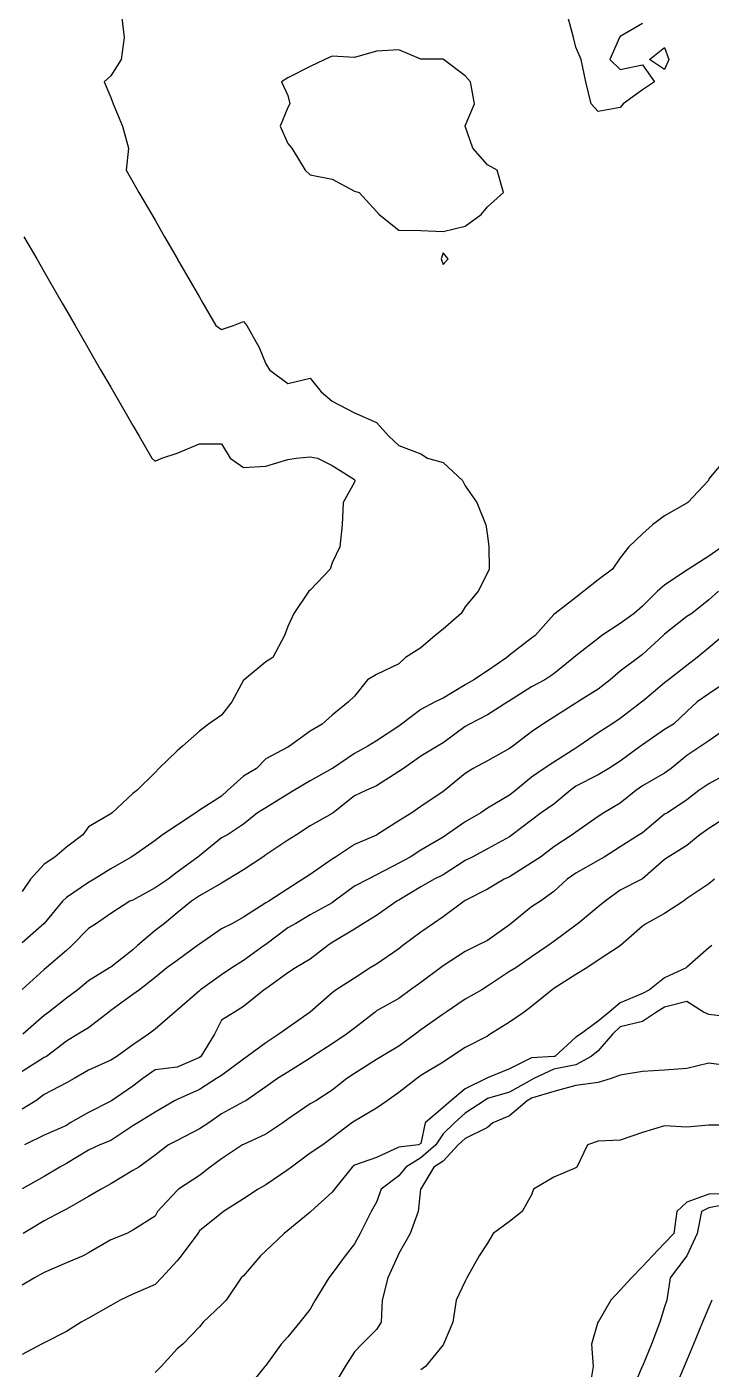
# Model space of a CAD drawing. Header units: metres. Extents: x 2681030 to 2681330, y 1246000 to 1246290.
# Drawn here: x 2681260.36 to 2681275.8, y 1246029.69 to 1246059.99 of the extents above; entities that cross this region are included whole.
import ezdxf

# ---------------------------------------------------------------- set-up
doc = ezdxf.new("R2010")
doc.units = ezdxf.units.M
doc.layers.add('BASIS_HOEHENLINIEN', color=8, linetype='Continuous')

msp = doc.modelspace()

# ---------------------------------------------------------------- linework, layer by layer
at = {"layer": 'BASIS_HOEHENLINIEN'}
for points in [[(2681262.493, 1246060.25, 439.5), (2681262.557, 1246059.75, 439.5), (2681262.488, 1246059.25, 439.5), (2681262.25, 1246058.882, 439.5), (2681262.105, 1246058.75, 439.5), (2681262.25, 1246058.391, 439.5), (2681262.306, 1246058.25, 439.5), (2681262.513, 1246057.75, 439.5), (2681262.653, 1246057.25, 439.5), (2681262.599, 1246056.75, 439.5), (2681262.75, 1246056.488, 439.5), (2681262.887, 1246056.25, 439.5), (2681263.176, 1246055.75, 439.5), (2681263.25, 1246055.622, 439.5), (2681263.465, 1246055.25, 439.5), (2681263.75, 1246054.756, 439.5), (2681263.753, 1246054.75, 439.5), (2681264.042, 1246054.25, 439.5), (2681264.25, 1246053.89, 439.5), (2681264.331, 1246053.75, 439.5), (2681264.619, 1246053.25, 439.5), (2681264.75, 1246053.155, 439.5), (2681265.021, 1246053.25, 439.5), (2681265.25, 1246053.341, 439.5), (2681265.323, 1246053.25, 439.5), (2681265.597, 1246052.75, 439.5), (2681265.75, 1246052.385, 439.5), (2681265.833, 1246052.25, 439.5), (2681266.25, 1246051.938, 439.5), (2681266.75, 1246052.055, 439.5), (2681266.999, 1246051.75, 439.5), (2681267.25, 1246051.54, 439.5), (2681267.75, 1246051.275, 439.5), (2681267.806, 1246051.25, 439.5), (2681268.25, 1246051.054, 439.5), (2681268.527, 1246050.75, 439.5), (2681268.75, 1246050.538, 439.5), (2681269.25, 1246050.35, 439.5), (2681269.398, 1246050.25, 439.5), (2681269.75, 1246050.157, 439.5), (2681270.192, 1246049.75, 439.5), (2681270.25, 1246049.627, 439.5), (2681270.515, 1246049.25, 439.5), (2681270.714, 1246048.75, 439.5), (2681270.75, 1246048.498, 439.5), (2681270.782, 1246048.25, 439.5), (2681270.792, 1246047.75, 439.5), (2681270.75, 1246047.662, 439.5), (2681270.541, 1246047.25, 439.5), (2681270.25, 1246046.894, 439.5), (2681270.158, 1246046.75, 439.5), (2681269.75, 1246046.393, 439.5), (2681269.572, 1246046.25, 439.5), (2681269.25, 1246045.969, 439.5), (2681268.9, 1246045.75, 439.5), (2681268.75, 1246045.613, 439.5), (2681268.25, 1246045.369, 439.5), (2681268.046, 1246045.25, 439.5), (2681267.75, 1246044.877, 439.5), (2681267.613, 1246044.75, 439.5), (2681267.25, 1246044.451, 439.5), (2681267.02, 1246044.25, 439.5), (2681266.75, 1246044.088, 439.5), (2681266.287, 1246043.75, 439.5), (2681266.25, 1246043.73, 439.5), (2681265.75, 1246043.465, 439.5), (2681265.538, 1246043.25, 439.5), (2681265.25, 1246043.076, 439.5), (2681264.884, 1246042.75, 439.5), (2681264.75, 1246042.625, 439.5), (2681264.25, 1246042.304, 439.5), (2681264.17, 1246042.25, 439.5), (2681263.75, 1246041.972, 439.5), (2681263.421, 1246041.75, 439.5), (2681263.25, 1246041.624, 439.5), (2681262.75, 1246041.271, 439.5), (2681262.713, 1246041.25, 439.5), (2681262.25, 1246040.985, 439.5), (2681261.877, 1246040.75, 439.5), (2681261.75, 1246040.676, 439.5), (2681261.25, 1246040.339, 439.5), (2681261.164, 1246040.25, 439.5), (2681260.75, 1246039.751, 439.5), (2681260.749, 1246039.75, 439.5), (2681260.25, 1246039.309, 439.5)], [(2681273.815, 1246058.25, 439.5), (2681273.75, 1246058.166, 439.5), (2681273.25, 1246058.074, 439.5), (2681273.095, 1246058.25, 439.5), (2681272.969, 1246058.75, 439.5), (2681272.868, 1246059.25, 439.5), (2681272.75, 1246059.527, 439.5), (2681272.697, 1246059.75, 439.5), (2681272.56, 1246060.25, 439.5)], [(2681274.25, 1246060.061, 439.5), (2681273.75, 1246059.768, 439.5), (2681273.735, 1246059.75, 439.5), (2681273.516, 1246059.25, 439.5), (2681273.75, 1246059.028, 439.5), (2681274.25, 1246059.129, 439.5), (2681274.523, 1246058.75, 439.5), (2681274.25, 1246058.569, 439.5), (2681273.815, 1246058.25, 439.5)], [(2681270.25, 1246055.487, 439), (2681270.607, 1246055.75, 439), (2681270.75, 1246055.928, 439), (2681271.111, 1246056.25, 439), (2681270.971, 1246056.75, 439), (2681270.75, 1246056.873, 439), (2681270.426, 1246057.25, 439), (2681270.25, 1246057.748, 439), (2681270.249, 1246057.75, 439), (2681270.25, 1246057.752, 439), (2681270.458, 1246058.25, 439), (2681270.373, 1246058.75, 439), (2681270.25, 1246058.884, 439), (2681269.758, 1246059.25, 439), (2681269.75, 1246059.26, 439), (2681269.25, 1246059.259, 439), (2681268.75, 1246059.467, 439), (2681268.25, 1246059.441, 439), (2681267.75, 1246059.294, 439), (2681267.25, 1246059.324, 439), (2681267.08, 1246059.25, 439), (2681266.75, 1246059.09, 439), (2681266.25, 1246058.838, 439), (2681266.107, 1246058.75, 439), (2681266.25, 1246058.441, 439), (2681266.291, 1246058.25, 439), (2681266.25, 1246058.168, 439), (2681266.072, 1246057.75, 439), (2681266.25, 1246057.358, 439), (2681266.334, 1246057.25, 439), (2681266.638, 1246056.75, 439), (2681266.75, 1246056.649, 439), (2681267.25, 1246056.55, 439), (2681267.75, 1246056.277, 439), (2681267.857, 1246056.25, 439), (2681268.25, 1246055.819, 439), (2681268.308, 1246055.75, 439), (2681268.75, 1246055.402, 439), (2681269.25, 1246055.392, 439), (2681269.75, 1246055.371, 439), (2681270.25, 1246055.487, 439)], [(2681274.846, 1246059.25, 439.5), (2681274.75, 1246059.023, 439.5), (2681274.407, 1246059.25, 439.5), (2681274.75, 1246059.525, 439.5), (2681274.846, 1246059.25, 439.5)], [(2681260.291, 1246055.25, 440), (2681260.58, 1246054.75, 440), (2681260.75, 1246054.455, 440), (2681260.868, 1246054.25, 440), (2681261.157, 1246053.75, 440), (2681261.25, 1246053.589, 440), (2681261.446, 1246053.25, 440), (2681261.734, 1246052.75, 440), (2681261.75, 1246052.723, 440), (2681262.023, 1246052.25, 440), (2681262.25, 1246051.857, 440), (2681262.312, 1246051.75, 440), (2681262.6, 1246051.25, 440), (2681262.75, 1246050.991, 440), (2681262.889, 1246050.75, 440), (2681263.178, 1246050.25, 440), (2681263.25, 1246050.184, 440), (2681263.403, 1246050.25, 440), (2681263.75, 1246050.364, 440), (2681264.25, 1246050.575, 440), (2681264.75, 1246050.573, 440), (2681264.948, 1246050.25, 440), (2681265.25, 1246050.043, 440), (2681265.75, 1246050.07, 440), (2681266.25, 1246050.225, 440), (2681266.438, 1246050.25, 440), (2681266.75, 1246050.285, 440), (2681266.913, 1246050.25, 440), (2681267.25, 1246050.085, 440), (2681267.75, 1246049.774, 440), (2681267.756, 1246049.75, 440), (2681267.75, 1246049.714, 440), (2681267.495, 1246049.25, 440), (2681267.47, 1246048.75, 440), (2681267.424, 1246048.25, 440), (2681267.25, 1246047.893, 440), (2681267.201, 1246047.75, 440), (2681266.75, 1246047.27, 440), (2681266.719, 1246047.25, 440), (2681266.383, 1246046.75, 440), (2681266.25, 1246046.454, 440), (2681266.17, 1246046.25, 440), (2681265.907, 1246045.75, 440), (2681265.75, 1246045.654, 440), (2681265.259, 1246045.25, 440), (2681265.25, 1246045.242, 440), (2681264.986, 1246044.75, 440), (2681264.75, 1246044.452, 440), (2681264.457, 1246044.25, 440), (2681264.25, 1246044.091, 440), (2681263.867, 1246043.75, 440), (2681263.75, 1246043.643, 440), (2681263.333, 1246043.25, 440), (2681263.25, 1246043.157, 440), (2681262.843, 1246042.75, 440), (2681262.75, 1246042.686, 440), (2681262.286, 1246042.25, 440), (2681262.25, 1246042.223, 440), (2681261.75, 1246041.932, 440), (2681261.619, 1246041.75, 440), (2681261.25, 1246041.471, 440), (2681260.989, 1246041.25, 440), (2681260.75, 1246041.092, 440), (2681260.443, 1246040.75, 440), (2681260.25, 1246040.468, 440)], [(2681269.75, 1246054.622, 439), (2681269.869, 1246054.75, 439), (2681269.75, 1246054.884, 439), (2681269.705, 1246054.75, 439), (2681269.75, 1246054.622, 439)], [(2681276.139, 1246050.25, 439), (2681275.75, 1246049.786, 439), (2681275.741, 1246049.75, 439), (2681275.273, 1246049.25, 439), (2681275.25, 1246049.235, 439), (2681274.75, 1246048.948, 439), (2681274.48, 1246048.75, 439), (2681274.25, 1246048.544, 439), (2681273.942, 1246048.25, 439), (2681273.75, 1246048.002, 439), (2681273.572, 1246047.75, 439), (2681273.25, 1246047.503, 439), (2681272.93, 1246047.25, 439), (2681272.75, 1246047.11, 439), (2681272.282, 1246046.75, 439), (2681272.25, 1246046.725, 439), (2681271.831, 1246046.25, 439), (2681271.75, 1246046.189, 439), (2681271.25, 1246045.806, 439), (2681271.19, 1246045.75, 439), (2681270.75, 1246045.452, 439), (2681270.443, 1246045.25, 439), (2681270.25, 1246045.137, 439), (2681269.75, 1246044.836, 439), (2681269.572, 1246044.75, 439), (2681269.25, 1246044.578, 439), (2681268.814, 1246044.25, 439), (2681268.75, 1246044.202, 439), (2681268.25, 1246043.87, 439), (2681268.056, 1246043.75, 439), (2681267.75, 1246043.59, 439), (2681267.253, 1246043.25, 439), (2681267.25, 1246043.248, 439), (2681266.75, 1246042.972, 439), (2681266.383, 1246042.75, 439), (2681266.25, 1246042.668, 439), (2681265.75, 1246042.359, 439), (2681265.564, 1246042.25, 439), (2681265.25, 1246041.992, 439), (2681264.882, 1246041.75, 439), (2681264.75, 1246041.679, 439), (2681264.25, 1246041.276, 439), (2681264.217, 1246041.25, 439), (2681263.75, 1246040.905, 439), (2681263.548, 1246040.75, 439), (2681263.25, 1246040.553, 439), (2681262.75, 1246040.277, 439), (2681262.685, 1246040.25, 439), (2681262.25, 1246039.975, 439), (2681261.931, 1246039.75, 439), (2681261.75, 1246039.633, 439), (2681261.37, 1246039.25, 439), (2681261.25, 1246039.143, 439), (2681260.796, 1246038.75, 439), (2681260.75, 1246038.711, 439), (2681260.25, 1246038.26, 439)], [(2681276.052, 1246048.25, 438.5), (2681275.75, 1246048.039, 438.5), (2681275.287, 1246047.75, 438.5), (2681275.25, 1246047.726, 438.5), (2681274.75, 1246047.387, 438.5), (2681274.588, 1246047.25, 438.5), (2681274.25, 1246046.915, 438.5), (2681274.062, 1246046.75, 438.5), (2681273.75, 1246046.524, 438.5), (2681273.333, 1246046.25, 438.5), (2681273.25, 1246046.184, 438.5), (2681272.75, 1246045.791, 438.5), (2681272.704, 1246045.75, 438.5), (2681272.25, 1246045.381, 438.5), (2681272.046, 1246045.25, 438.5), (2681271.75, 1246045.09, 438.5), (2681271.25, 1246044.774, 438.5), (2681271.213, 1246044.75, 438.5), (2681270.75, 1246044.461, 438.5), (2681270.349, 1246044.25, 438.5), (2681270.25, 1246044.193, 438.5), (2681269.75, 1246043.825, 438.5), (2681269.623, 1246043.75, 438.5), (2681269.25, 1246043.528, 438.5), (2681268.854, 1246043.25, 438.5), (2681268.75, 1246043.177, 438.5), (2681268.25, 1246042.86, 438.5), (2681268.008, 1246042.75, 438.5), (2681267.75, 1246042.627, 438.5), (2681267.272, 1246042.25, 438.5), (2681267.25, 1246042.234, 438.5), (2681266.75, 1246041.953, 438.5), (2681266.44, 1246041.75, 438.5), (2681266.25, 1246041.629, 438.5), (2681265.75, 1246041.296, 438.5), (2681265.682, 1246041.25, 438.5), (2681265.25, 1246040.958, 438.5), (2681264.898, 1246040.75, 438.5), (2681264.75, 1246040.659, 438.5), (2681264.25, 1246040.372, 438.5), (2681264.076, 1246040.25, 438.5), (2681263.75, 1246039.987, 438.5), (2681263.462, 1246039.75, 438.5), (2681263.25, 1246039.592, 438.5), (2681262.851, 1246039.25, 438.5), (2681262.75, 1246039.158, 438.5), (2681262.25, 1246038.764, 438.5), (2681262.223, 1246038.75, 438.5), (2681261.75, 1246038.454, 438.5), (2681261.511, 1246038.25, 438.5), (2681261.25, 1246038.063, 438.5), (2681260.855, 1246037.75, 438.5), (2681260.75, 1246037.672, 438.5), (2681260.27, 1246037.25, 438.5)], [(2681275.964, 1246047.25, 438), (2681275.75, 1246047.053, 438), (2681275.363, 1246046.75, 438), (2681275.25, 1246046.679, 438), (2681274.75, 1246046.28, 438), (2681274.718, 1246046.25, 438), (2681274.25, 1246045.824, 438), (2681274.162, 1246045.75, 438), (2681273.75, 1246045.444, 438), (2681273.524, 1246045.25, 438), (2681273.25, 1246045.036, 438), (2681272.795, 1246044.75, 438), (2681272.75, 1246044.721, 438), (2681272.25, 1246044.403, 438), (2681272.002, 1246044.25, 438), (2681271.75, 1246044.074, 438), (2681271.324, 1246043.75, 438), (2681271.25, 1246043.699, 438), (2681270.75, 1246043.421, 438), (2681270.429, 1246043.25, 438), (2681270.25, 1246043.137, 438), (2681269.781, 1246042.75, 438), (2681269.75, 1246042.727, 438), (2681269.25, 1246042.391, 438), (2681269.045, 1246042.25, 438), (2681268.75, 1246042.068, 438), (2681268.259, 1246041.75, 438), (2681268.25, 1246041.745, 438), (2681267.75, 1246041.531, 438), (2681267.323, 1246041.25, 438), (2681267.25, 1246041.2, 438), (2681266.75, 1246040.853, 438), (2681266.588, 1246040.75, 438), (2681266.25, 1246040.528, 438), (2681265.817, 1246040.25, 438), (2681265.75, 1246040.215, 438), (2681265.25, 1246039.889, 438), (2681264.997, 1246039.75, 438), (2681264.75, 1246039.625, 438), (2681264.25, 1246039.283, 438), (2681264.209, 1246039.25, 438), (2681263.75, 1246038.912, 438), (2681263.517, 1246038.75, 438), (2681263.25, 1246038.53, 438), (2681262.896, 1246038.25, 438), (2681262.75, 1246038.148, 438), (2681262.25, 1246037.784, 438), (2681262.21, 1246037.75, 438), (2681261.75, 1246037.393, 438), (2681261.506, 1246037.25, 438), (2681261.25, 1246037.093, 438), (2681260.801, 1246036.75, 438), (2681260.75, 1246036.722, 438), (2681260.25, 1246036.405, 438)], [(2681276.082, 1246046.25, 437.5), (2681275.75, 1246045.972, 437.5), (2681275.489, 1246045.75, 437.5), (2681275.25, 1246045.576, 437.5), (2681274.839, 1246045.25, 437.5), (2681274.75, 1246045.184, 437.5), (2681274.25, 1246044.761, 437.5), (2681274.234, 1246044.75, 437.5), (2681273.75, 1246044.379, 437.5), (2681273.556, 1246044.25, 437.5), (2681273.25, 1246044.053, 437.5), (2681272.817, 1246043.75, 437.5), (2681272.75, 1246043.705, 437.5), (2681272.25, 1246043.391, 437.5), (2681272.034, 1246043.25, 437.5), (2681271.75, 1246043.053, 437.5), (2681271.382, 1246042.75, 437.5), (2681271.25, 1246042.646, 437.5), (2681270.75, 1246042.351, 437.5), (2681270.604, 1246042.25, 437.5), (2681270.25, 1246042.042, 437.5), (2681269.826, 1246041.75, 437.5), (2681269.75, 1246041.698, 437.5), (2681269.25, 1246041.402, 437.5), (2681269.008, 1246041.25, 437.5), (2681268.75, 1246041.112, 437.5), (2681268.25, 1246040.851, 437.5), (2681268.06, 1246040.75, 437.5), (2681267.75, 1246040.594, 437.5), (2681267.294, 1246040.25, 437.5), (2681267.25, 1246040.218, 437.5), (2681266.75, 1246039.944, 437.5), (2681266.427, 1246039.75, 437.5), (2681266.25, 1246039.651, 437.5), (2681265.75, 1246039.276, 437.5), (2681265.71, 1246039.25, 437.5), (2681265.25, 1246038.917, 437.5), (2681264.984, 1246038.75, 437.5), (2681264.75, 1246038.592, 437.5), (2681264.276, 1246038.25, 437.5), (2681264.25, 1246038.227, 437.5), (2681263.75, 1246037.794, 437.5), (2681263.7, 1246037.75, 437.5), (2681263.25, 1246037.366, 437.5), (2681263.099, 1246037.25, 437.5), (2681262.75, 1246037.012, 437.5), (2681262.387, 1246036.75, 437.5), (2681262.25, 1246036.667, 437.5), (2681261.75, 1246036.44, 437.5), (2681261.422, 1246036.25, 437.5), (2681261.25, 1246036.155, 437.5), (2681260.75, 1246035.892, 437.5), (2681260.557, 1246035.75, 437.5), (2681260.25, 1246035.558, 437.5)], [(2681276.216, 1246045.25, 437), (2681275.75, 1246044.931, 437), (2681275.485, 1246044.75, 437), (2681275.25, 1246044.536, 437), (2681274.953, 1246044.25, 437), (2681274.75, 1246044.129, 437), (2681274.25, 1246043.782, 437), (2681274.207, 1246043.75, 437), (2681273.75, 1246043.415, 437), (2681273.491, 1246043.25, 437), (2681273.25, 1246043.103, 437), (2681272.75, 1246042.848, 437), (2681272.622, 1246042.75, 437), (2681272.25, 1246042.443, 437), (2681271.967, 1246042.25, 437), (2681271.75, 1246042.08, 437), (2681271.312, 1246041.75, 437), (2681271.25, 1246041.703, 437), (2681270.75, 1246041.436, 437), (2681270.411, 1246041.25, 437), (2681270.25, 1246041.174, 437), (2681269.75, 1246040.846, 437), (2681269.551, 1246040.75, 437), (2681269.25, 1246040.575, 437), (2681268.75, 1246040.279, 437), (2681268.705, 1246040.25, 437), (2681268.25, 1246039.932, 437), (2681267.957, 1246039.75, 437), (2681267.75, 1246039.62, 437), (2681267.25, 1246039.319, 437), (2681267.152, 1246039.25, 437), (2681266.75, 1246038.942, 437), (2681266.42, 1246038.75, 437), (2681266.25, 1246038.635, 437), (2681265.75, 1246038.275, 437), (2681265.715, 1246038.25, 437), (2681265.25, 1246037.873, 437), (2681265.045, 1246037.75, 437), (2681264.75, 1246037.566, 437), (2681264.595, 1246037.25, 437), (2681264.284, 1246036.75, 437), (2681264.25, 1246036.726, 437), (2681263.75, 1246036.507, 437), (2681263.25, 1246036.448, 437), (2681262.974, 1246036.25, 437), (2681262.75, 1246036.077, 437), (2681262.265, 1246035.75, 437), (2681262.25, 1246035.74, 437), (2681261.75, 1246035.484, 437), (2681261.337, 1246035.25, 437), (2681261.25, 1246035.193, 437), (2681260.75, 1246034.969, 437), (2681260.306, 1246034.75, 437)], [(2681276.25, 1246044.225, 436.5), (2681275.75, 1246043.872, 436.5), (2681275.567, 1246043.75, 436.5), (2681275.25, 1246043.541, 436.5), (2681274.901, 1246043.25, 436.5), (2681274.75, 1246043.142, 436.5), (2681274.25, 1246042.853, 436.5), (2681274.103, 1246042.75, 436.5), (2681273.75, 1246042.465, 436.5), (2681273.377, 1246042.25, 436.5), (2681273.25, 1246042.163, 436.5), (2681272.75, 1246041.808, 436.5), (2681272.661, 1246041.75, 436.5), (2681272.25, 1246041.482, 436.5), (2681271.951, 1246041.25, 436.5), (2681271.75, 1246041.116, 436.5), (2681271.25, 1246040.801, 436.5), (2681271.128, 1246040.75, 436.5), (2681270.75, 1246040.521, 436.5), (2681270.25, 1246040.266, 436.5), (2681270.226, 1246040.25, 436.5), (2681269.75, 1246039.902, 436.5), (2681269.534, 1246039.75, 436.5), (2681269.25, 1246039.554, 436.5), (2681268.842, 1246039.25, 436.5), (2681268.75, 1246039.18, 436.5), (2681268.25, 1246038.834, 436.5), (2681268.109, 1246038.75, 436.5), (2681267.75, 1246038.516, 436.5), (2681267.336, 1246038.25, 436.5), (2681267.25, 1246038.187, 436.5), (2681266.752, 1246037.75, 436.5), (2681266.75, 1246037.749, 436.5), (2681266.25, 1246037.394, 436.5), (2681266.047, 1246037.25, 436.5), (2681265.75, 1246037.052, 436.5), (2681265.332, 1246036.75, 436.5), (2681265.25, 1246036.688, 436.5), (2681264.75, 1246036.318, 436.5), (2681264.636, 1246036.25, 436.5), (2681264.25, 1246035.999, 436.5), (2681263.75, 1246035.777, 436.5), (2681263.691, 1246035.75, 436.5), (2681263.25, 1246035.49, 436.5), (2681262.86, 1246035.25, 436.5), (2681262.75, 1246035.181, 436.5), (2681262.25, 1246034.851, 436.5), (2681262.002, 1246034.75, 436.5), (2681261.75, 1246034.629, 436.5), (2681261.25, 1246034.331, 436.5), (2681261.098, 1246034.25, 436.5), (2681260.75, 1246034.036, 436.5), (2681260.25, 1246033.763, 436.5)], [(2681276.25, 1246043.181, 436), (2681275.75, 1246042.898, 436), (2681275.525, 1246042.75, 436), (2681275.25, 1246042.537, 436), (2681274.813, 1246042.25, 436), (2681274.75, 1246042.214, 436), (2681274.25, 1246041.792, 436), (2681274.178, 1246041.75, 436), (2681273.75, 1246041.483, 436), (2681273.389, 1246041.25, 436), (2681273.25, 1246041.169, 436), (2681272.75, 1246040.882, 436), (2681272.553, 1246040.75, 436), (2681272.25, 1246040.475, 436), (2681271.949, 1246040.25, 436), (2681271.75, 1246040.125, 436), (2681271.284, 1246039.75, 436), (2681271.25, 1246039.717, 436), (2681270.75, 1246039.367, 436), (2681270.521, 1246039.25, 436), (2681270.25, 1246039.116, 436), (2681269.75, 1246038.791, 436), (2681269.69, 1246038.75, 436), (2681269.25, 1246038.42, 436), (2681269.014, 1246038.25, 436), (2681268.75, 1246038.055, 436), (2681268.25, 1246037.774, 436), (2681268.217, 1246037.75, 436), (2681267.75, 1246037.384, 436), (2681267.574, 1246037.25, 436), (2681267.25, 1246037.034, 436), (2681266.803, 1246036.75, 436), (2681266.75, 1246036.711, 436), (2681266.25, 1246036.393, 436), (2681266.015, 1246036.25, 436), (2681265.75, 1246036.064, 436), (2681265.296, 1246035.75, 436), (2681265.25, 1246035.721, 436), (2681264.75, 1246035.45, 436), (2681264.462, 1246035.25, 436), (2681264.25, 1246035.114, 436), (2681263.75, 1246034.849, 436), (2681263.552, 1246034.75, 436), (2681263.25, 1246034.522, 436), (2681262.881, 1246034.25, 436), (2681262.75, 1246034.175, 436), (2681262.25, 1246033.873, 436), (2681262.035, 1246033.75, 436), (2681261.75, 1246033.589, 436), (2681261.25, 1246033.298, 436), (2681261.145, 1246033.25, 436), (2681260.75, 1246033.036, 436), (2681260.277, 1246032.75, 436)], [(2681276.25, 1246042.214, 435.5), (2681275.75, 1246041.89, 435.5), (2681275.545, 1246041.75, 435.5), (2681275.25, 1246041.506, 435.5), (2681274.832, 1246041.25, 435.5), (2681274.75, 1246041.196, 435.5), (2681274.25, 1246040.759, 435.5), (2681274.234, 1246040.75, 435.5), (2681273.75, 1246040.501, 435.5), (2681273.412, 1246040.25, 435.5), (2681273.25, 1246040.124, 435.5), (2681272.796, 1246039.75, 435.5), (2681272.75, 1246039.712, 435.5), (2681272.25, 1246039.341, 435.5), (2681272.119, 1246039.25, 435.5), (2681271.75, 1246038.997, 435.5), (2681271.391, 1246038.75, 435.5), (2681271.25, 1246038.662, 435.5), (2681270.75, 1246038.333, 435.5), (2681270.623, 1246038.25, 435.5), (2681270.25, 1246038.042, 435.5), (2681269.819, 1246037.75, 435.5), (2681269.75, 1246037.7, 435.5), (2681269.25, 1246037.351, 435.5), (2681269.122, 1246037.25, 435.5), (2681268.75, 1246036.983, 435.5), (2681268.364, 1246036.75, 435.5), (2681268.25, 1246036.678, 435.5), (2681267.75, 1246036.363, 435.5), (2681267.582, 1246036.25, 435.5), (2681267.25, 1246035.984, 435.5), (2681266.881, 1246035.75, 435.5), (2681266.75, 1246035.677, 435.5), (2681266.25, 1246035.33, 435.5), (2681266.137, 1246035.25, 435.5), (2681265.75, 1246034.992, 435.5), (2681265.25, 1246034.764, 435.5), (2681265.226, 1246034.75, 435.5), (2681264.75, 1246034.437, 435.5), (2681264.498, 1246034.25, 435.5), (2681264.25, 1246034.062, 435.5), (2681263.778, 1246033.75, 435.5), (2681263.75, 1246033.724, 435.5), (2681263.302, 1246033.25, 435.5), (2681263.25, 1246033.145, 435.5), (2681262.75, 1246032.829, 435.5), (2681262.61, 1246032.75, 435.5), (2681262.25, 1246032.607, 435.5), (2681261.75, 1246032.317, 435.5), (2681261.626, 1246032.25, 435.5), (2681261.25, 1246032.09, 435.5), (2681260.75, 1246031.872, 435.5), (2681260.532, 1246031.75, 435.5), (2681260.25, 1246031.585, 435.5)], [(2681275.875, 1246040.75, 435), (2681275.75, 1246040.641, 435), (2681275.25, 1246040.31, 435), (2681275.174, 1246040.25, 435), (2681274.75, 1246039.971, 435), (2681274.343, 1246039.75, 435), (2681274.25, 1246039.687, 435), (2681273.754, 1246039.25, 435), (2681273.75, 1246039.247, 435), (2681273.25, 1246038.922, 435), (2681272.995, 1246038.75, 435), (2681272.75, 1246038.595, 435), (2681272.25, 1246038.281, 435), (2681272.213, 1246038.25, 435), (2681271.75, 1246037.874, 435), (2681271.58, 1246037.75, 435), (2681271.25, 1246037.521, 435), (2681270.816, 1246037.25, 435), (2681270.75, 1246037.206, 435), (2681270.25, 1246036.95, 435), (2681269.944, 1246036.75, 435), (2681269.75, 1246036.621, 435), (2681269.25, 1246036.32, 435), (2681269.162, 1246036.25, 435), (2681268.75, 1246035.931, 435), (2681268.491, 1246035.75, 435), (2681268.25, 1246035.578, 435), (2681267.75, 1246035.285, 435), (2681267.693, 1246035.25, 435), (2681267.25, 1246034.91, 435), (2681267.034, 1246034.75, 435), (2681266.75, 1246034.563, 435), (2681266.327, 1246034.25, 435), (2681266.25, 1246034.189, 435), (2681265.75, 1246033.85, 435), (2681265.575, 1246033.75, 435), (2681265.25, 1246033.531, 435), (2681264.796, 1246033.25, 435), (2681264.75, 1246033.214, 435), (2681264.25, 1246032.812, 435), (2681264.215, 1246032.75, 435), (2681263.838, 1246032.25, 435), (2681263.75, 1246032.133, 435), (2681263.399, 1246031.75, 435), (2681263.25, 1246031.597, 435), (2681262.75, 1246031.384, 435), (2681262.464, 1246031.25, 435), (2681262.25, 1246031.123, 435), (2681261.75, 1246030.837, 435), (2681261.586, 1246030.75, 435), (2681261.25, 1246030.536, 435), (2681260.75, 1246030.284, 435), (2681260.685, 1246030.25, 435), (2681260.25, 1246030.019, 435)], [(2681275.815, 1246039.25, 434.5), (2681275.75, 1246039.198, 434.5), (2681275.25, 1246038.765, 434.5), (2681275.235, 1246038.75, 434.5), (2681274.75, 1246038.523, 434.5), (2681274.411, 1246038.25, 434.5), (2681274.25, 1246038.17, 434.5), (2681273.75, 1246037.957, 434.5), (2681273.501, 1246037.75, 434.5), (2681273.25, 1246037.544, 434.5), (2681272.853, 1246037.25, 434.5), (2681272.75, 1246037.187, 434.5), (2681272.275, 1246036.75, 434.5), (2681272.25, 1246036.744, 434.5), (2681271.75, 1246036.718, 434.5), (2681271.25, 1246036.467, 434.5), (2681270.75, 1246036.268, 434.5), (2681270.722, 1246036.25, 434.5), (2681270.25, 1246036.016, 434.5), (2681269.923, 1246035.75, 434.5), (2681269.75, 1246035.599, 434.5), (2681269.348, 1246035.25, 434.5), (2681269.25, 1246034.785, 434.5), (2681269.195, 1246034.75, 434.5), (2681268.75, 1246034.699, 434.5), (2681268.25, 1246034.467, 434.5), (2681267.75, 1246034.296, 434.5), (2681267.702, 1246034.25, 434.5), (2681267.302, 1246033.75, 434.5), (2681267.25, 1246033.684, 434.5), (2681266.77, 1246033.25, 434.5), (2681266.75, 1246033.231, 434.5), (2681266.25, 1246032.822, 434.5), (2681266.164, 1246032.75, 434.5), (2681265.75, 1246032.364, 434.5), (2681265.63, 1246032.25, 434.5), (2681265.25, 1246031.794, 434.5), (2681265.197, 1246031.75, 434.5), (2681264.855, 1246031.25, 434.5), (2681264.75, 1246031.138, 434.5), (2681264.335, 1246030.75, 434.5), (2681264.25, 1246030.645, 434.5), (2681263.875, 1246030.25, 434.5), (2681263.75, 1246030.147, 434.5), (2681263.389, 1246029.75, 434.5), (2681263.25, 1246029.616, 434.5)], [(2681276.25, 1246037.632, 434), (2681275.75, 1246037.694, 434), (2681275.626, 1246037.75, 434), (2681275.25, 1246037.99, 434), (2681274.75, 1246037.86, 434), (2681274.565, 1246037.75, 434), (2681274.25, 1246037.537, 434), (2681273.75, 1246037.418, 434), (2681273.571, 1246037.25, 434), (2681273.25, 1246036.874, 434), (2681273.096, 1246036.75, 434), (2681272.75, 1246036.557, 434), (2681272.25, 1246036.464, 434), (2681271.796, 1246036.25, 434), (2681271.75, 1246036.218, 434), (2681271.25, 1246035.941, 434), (2681270.75, 1246035.796, 434), (2681270.677, 1246035.75, 434), (2681270.25, 1246035.469, 434), (2681270.009, 1246035.25, 434), (2681269.75, 1246035, 434), (2681269.586, 1246034.75, 434), (2681269.25, 1246034.461, 434), (2681268.908, 1246034.25, 434), (2681268.75, 1246034.057, 434), (2681268.357, 1246033.75, 434), (2681268.25, 1246033.461, 434), (2681268.13, 1246033.25, 434), (2681267.88, 1246032.75, 434), (2681267.75, 1246032.52, 434), (2681267.538, 1246032.25, 434), (2681267.25, 1246031.846, 434), (2681267.17, 1246031.75, 434), (2681266.865, 1246031.25, 434), (2681266.75, 1246031.042, 434), (2681266.521, 1246030.75, 434), (2681266.25, 1246030.423, 434), (2681266.1, 1246030.25, 434), (2681265.75, 1246029.775, 434), (2681265.731, 1246029.75, 434), (2681265.333, 1246029.25, 434)], [(2681276.25, 1246036.527, 433.5), (2681275.75, 1246036.598, 433.5), (2681275.25, 1246036.479, 433.5), (2681274.75, 1246036.438, 433.5), (2681274.25, 1246036.409, 433.5), (2681273.75, 1246036.329, 433.5), (2681273.547, 1246036.25, 433.5), (2681273.25, 1246036.158, 433.5), (2681272.75, 1246036.095, 433.5), (2681272.25, 1246035.959, 433.5), (2681271.75, 1246035.807, 433.5), (2681271.649, 1246035.75, 433.5), (2681271.25, 1246035.406, 433.5), (2681270.875, 1246035.25, 433.5), (2681270.75, 1246035.144, 433.5), (2681270.25, 1246034.899, 433.5), (2681270.095, 1246034.75, 433.5), (2681269.75, 1246034.386, 433.5), (2681269.543, 1246034.25, 433.5), (2681269.25, 1246033.758, 433.5), (2681269.245, 1246033.75, 433.5), (2681269.192, 1246033.25, 433.5), (2681269.01, 1246032.75, 433.5), (2681268.75, 1246032.298, 433.5), (2681268.728, 1246032.25, 433.5), (2681268.504, 1246031.75, 433.5), (2681268.373, 1246031.25, 433.5), (2681268.351, 1246030.75, 433.5), (2681268.25, 1246030.583, 433.5), (2681267.917, 1246030.25, 433.5), (2681267.75, 1246030.08, 433.5), (2681267.54, 1246029.75, 433.5), (2681267.25, 1246029.264, 433.5)], [(2681276.25, 1246035.198, 433), (2681275.75, 1246035.197, 433), (2681275.25, 1246035.15, 433), (2681274.75, 1246035.181, 433), (2681274.25, 1246035.035, 433), (2681273.75, 1246034.856, 433), (2681273.25, 1246034.839, 433), (2681273.008, 1246034.75, 433), (2681272.771, 1246034.25, 433), (2681272.75, 1246034.234, 433), (2681272.25, 1246034.024, 433), (2681271.79, 1246033.75, 433), (2681271.75, 1246033.625, 433), (2681271.539, 1246033.25, 433), (2681271.25, 1246033.023, 433), (2681270.883, 1246032.75, 433), (2681270.75, 1246032.536, 433), (2681270.569, 1246032.25, 433), (2681270.289, 1246031.75, 433), (2681270.25, 1246031.673, 433), (2681270.043, 1246031.25, 433), (2681269.973, 1246030.75, 433), (2681269.759, 1246030.25, 433), (2681269.75, 1246030.236, 433), (2681269.353, 1246029.75, 433), (2681269.25, 1246029.672, 433)], [(2681276.25, 1246033.652, 432.5), (2681275.75, 1246033.639, 432.5), (2681275.25, 1246033.458, 432.5), (2681275.023, 1246033.25, 432.5), (2681274.96, 1246032.75, 432.5), (2681274.75, 1246032.531, 432.5), (2681274.481, 1246032.25, 432.5), (2681274.25, 1246032.009, 432.5), (2681274.002, 1246031.75, 432.5), (2681273.75, 1246031.476, 432.5), (2681273.534, 1246031.25, 432.5), (2681273.25, 1246030.753, 432.5), (2681273.247, 1246030.75, 432.5), (2681273.1, 1246030.25, 432.5), (2681273.138, 1246029.75, 432.5), (2681273.055, 1246029.25, 432.5)], [(2681276.25, 1246033.427, 432), (2681275.75, 1246033.33, 432), (2681275.584, 1246033.25, 432), (2681275.489, 1246032.75, 432), (2681275.251, 1246032.25, 432), (2681275.25, 1246032.247, 432), (2681274.873, 1246031.75, 432), (2681274.798, 1246031.25, 432), (2681274.75, 1246031.093, 432), (2681274.645, 1246030.75, 432), (2681274.454, 1246030.25, 432), (2681274.25, 1246029.76, 432), (2681274.246, 1246029.75, 432), (2681274.037, 1246029.25, 432)], [(2681275.816, 1246031.25, 431.5), (2681275.75, 1246031.092, 431.5), (2681275.607, 1246030.75, 431.5), (2681275.399, 1246030.25, 431.5), (2681275.25, 1246029.894, 431.5), (2681275.19, 1246029.75, 431.5), (2681274.982, 1246029.25, 431.5)]]:
    msp.add_polyline3d(points, dxfattribs=at)

doc.saveas('drawing.dxf')
